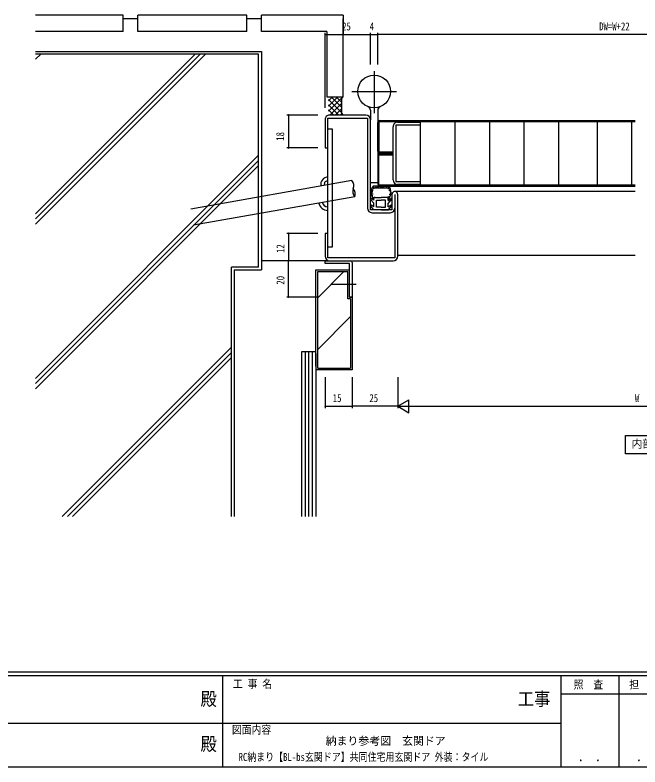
# Model space of a CAD drawing. Units: millimetres, scale not verified. Extents: x -567 to 567, y -403 to 403.
# Drawn here: x -126.8 to 216.9, y -403 to 10.2 of the extents above; entities that cross this region are included whole.
import ezdxf
from ezdxf.enums import TextEntityAlignment as Align

# ---------------------------------------------------------------- set-up
doc = ezdxf.new("R2010")
doc.units = ezdxf.units.MM
doc.header["$LTSCALE"] = 2
for name, color, linetype in [('0-1_USER1', 3, 'Continuous'), ('0-2_YKK_11', 7, 'Continuous'), ('0-3_YKK_12', 2, 'Continuous'), ('0-4_YKK_13', 4, 'Continuous'), ('0-5_YKK_D', 6, 'Continuous'), ('0-6_YKK_ZWAK', 7, 'Continuous'), ('0-7_YSS_K', 3, 'Continuous')]:
    doc.layers.add(name, color=color, linetype=linetype)
doc.styles.add('ＭＳ ゴシック', font='')
doc.styles.get('ＭＳ ゴシック').set_extended_font_data('MS Gothic')

msp = doc.modelspace()

# ---------------------------------------------------------------- linework, layer by layer
at = {"layer": '0-1_USER1'}
for p, q in [((208.997, -220.932), (225.637, -220.932)), ((208.997, -230.932), (208.997, -220.932)), ((225.637, -230.932), (208.997, -230.932))]:
    msp.add_line(p, q, dxfattribs=at)
at = {"layer": '0-2_YKK_11'}
for p, q in [((66.151, -44.809), (46.151, -44.809)), ((43.651, -47.319), (43.651, -62.809)), ((81.052, -80.409), (81.052, -51.209)), ((83.651, -122.309), (83.651, -88.409)), ((69.551, -98.409), (79.551, -98.409)), ((46.151, -124.809), (81.151, -124.809))]:
    msp.add_line(p, q, dxfattribs=at)
for points in [[(43.651, -62.809), (45.251, -62.809), (45.251, -46.409), (67.051, -46.409), (67.051, -95.909)], [(80.451, -88.409), (80.451, -96.809), (68.651, -96.809), (68.651, -47.309)], [(83.552, -48.709), (96.052, -48.709), (96.052, -50.309), (82.652, -50.309)], [(82.652, -50.309), (82.652, -81.309), (96.052, -81.309), (96.052, -82.909), (83.552, -82.909)], [(82.051, -88.409), (82.051, -123.209), (45.251, -123.209), (45.251, -109.809), (43.651, -109.809), (43.651, -122.309)], [(58.651, -125.809), (58.651, -144.809), (57.151, -144.809), (57.151, -126.309), (43.651, -126.309), (43.651, -124.809), (57.651, -124.809)]]:
    msp.add_lwpolyline(points, dxfattribs=at)
for centre, radius, start, end in [((46.151, -47.309), 2.5, 89.99998, 180.23483), ((66.151, -47.309), 2.5, 0, 89.99998), ((83.552, -51.209), 2.5, 89.99998, 180.00002), ((83.552, -80.409), 2.5, 180.00002, 270), ((82.051, -88.409), 1.6, 0, 180.00002), ((69.551, -95.909), 2.5, 180.00002, 270), ((79.551, -95.909), 2.5, 270, 0), ((46.151, -122.309), 2.5, 180.00002, 270), ((81.151, -122.309), 2.5, 270, 0), ((57.651, -125.809), 1, 0, 89.99998)]:
    msp.add_arc(centre, radius, start, end, dxfattribs=at)
at = {"layer": '0-3_YKK_12'}
for p, q in [((70.652, -20.564), (70.652, -43.767)), ((58.476, -31.809), (82.949, -31.809)), ((78.698, -83.809), (191.571, -83.809)), ((183.191, -83.809), (214.285, -83.809)), ((191.571, -86.809), (82.052, -86.809)), ((214.285, -86.809), (183.191, -86.809)), ((83.651, -121.809), (214.285, -121.809)), ((60.847, -137.809), (46.965, -137.809))]:
    msp.add_line(p, q, dxfattribs=at)
at = {"layer": '0-4_YKK_13'}
for p, q in [((68.652, -42.056), (68.652, -47.309)), ((72.652, -42.056), (72.652, -81.809)), ((72.652, -64.609), (72.652, -48.809)), ((73.252, -48.409), (73.252, -65.009)), ((214.285, -48.409), (73.252, -48.409)), ((73.652, -47.809), (214.285, -47.809)), ((96.052, -48.409), (96.052, -83.209)), ((115.052, -48.409), (115.052, -83.209)), ((134.052, -48.409), (134.052, -83.209)), ((153.052, -48.409), (153.052, -83.209)), ((172.052, -48.409), (172.052, -83.209)), ((193.252, -48.409), (193.252, -83.209)), ((212.252, -48.409), (212.252, -83.209)), ((45.251, -52.309), (47.551, -52.309)), ((45.251, -117.309), (45.251, -52.309)), ((47.551, -52.309), (47.551, -117.309)), ((73.252, -65.009), (80.652, -65.009)), ((80.652, -65.609), (73.652, -65.609)), ((80.652, -66.009), (73.652, -66.009)), ((80.652, -65.009), (80.652, -65.609)), ((80.652, -66.609), (80.652, -66.009)), ((72.652, -67.009), (72.652, -82.809)), ((73.252, -66.609), (80.652, -66.609)), ((73.252, -83.209), (73.252, -66.609)), ((68.652, -81.809), (72.652, -81.809)), ((69.506, -86.407), (69.706, -86.407)), ((69.673, -85.811), (69.873, -85.811)), ((69.781, -86.538), (69.981, -86.538)), ((69.888, -85.333), (70.088, -85.333)), ((69.912, -86.037), (70.112, -86.037)), ((69.948, -85.799), (70.148, -85.799)), ((78.698, -83.809), (70.212, -83.809)), ((70.222, -84.594), (70.422, -84.594)), ((70.413, -84.892), (70.613, -84.892)), ((70.473, -83.962), (70.673, -83.962)), ((70.568, -84.51), (70.768, -84.51)), ((70.936, -84.809), (77.974, -84.809)), ((71.248, -84.306), (71.448, -84.306)), ((71.534, -84.592), (71.734, -84.592)), ((71.981, -84.11), (72.181, -84.11)), ((72.249, -84.378), (72.449, -84.378)), ((72.696, -84.396), (72.896, -84.396)), ((73.053, -84.163), (73.253, -84.163)), ((214.285, -83.209), (73.252, -83.209)), ((73.321, -84.306), (73.521, -84.306)), ((73.652, -83.809), (214.285, -83.809)), ((73.983, -84.539), (74.183, -84.539)), ((74.322, -84.128), (74.522, -84.128)), ((74.769, -84.539), (74.969, -84.539)), ((75.055, -84.199), (75.255, -84.199)), ((75.448, -84.485), (75.648, -84.485)), ((75.877, -84.342), (76.077, -84.342)), ((76.467, -84.289), (76.667, -84.289)), ((76.539, -84.682), (76.739, -84.682)), ((77.379, -84.217), (77.579, -84.217)), ((78.059, -83.842), (78.259, -83.842)), ((78.183, -84.503), (78.383, -84.503)), ((78.25, -84.952), (78.45, -84.952)), ((78.369, -84.606), (78.569, -84.606)), ((78.489, -84.105), (78.689, -84.105)), ((78.656, -85.19), (78.856, -85.19)), ((78.787, -84.713), (78.987, -84.713)), ((78.847, -86.109), (79.047, -86.109)), ((79.061, -85.727), (79.261, -85.727)), ((79.264, -86.443), (79.464, -86.443)), ((70.455, -91.59), (69.107, -90.688)), ((69.172, -88.196), (69.372, -88.196)), ((69.363, -87.564), (69.563, -87.564)), ((69.375, -86.801), (69.575, -86.801)), ((69.542, -87.588), (69.742, -87.588)), ((69.578, -86.992), (69.778, -86.992)), ((69.704, -88.612), (69.904, -88.612)), ((69.709, -88.28), (69.909, -88.28)), ((69.751, -89.034), (69.951, -89.034)), ((69.809, -89.421), (70.009, -89.421)), ((69.936, -88.113), (70.136, -88.113)), ((70.138, -90.043), (70.338, -90.043)), ((70.455, -91.59), (70.455, -90.109)), ((70.455, -90.109), (74.455, -90.109)), ((78.455, -90.109), (74.455, -90.109)), ((78.377, -91.681), (79.824, -90.713)), ((78.384, -89.773), (78.584, -89.773)), ((78.455, -91.675), (78.455, -90.109)), ((78.677, -89.445), (78.877, -89.445)), ((78.736, -90.148), (78.936, -90.148)), ((79.014, -88.184), (79.214, -88.184)), ((79.158, -89.269), (79.358, -89.269)), ((79.217, -88.706), (79.417, -88.706)), ((79.288, -86.86), (79.488, -86.86)), ((79.419, -87.683), (79.619, -87.683)), ((79.574, -88.292), (79.774, -88.292)), ((79.586, -87.003), (79.786, -87.003)), ((79.622, -87.54), (79.822, -87.54)), ((70.455, -93.209), (68.711, -91.13)), ((70.455, -96.809), (68.711, -94.73)), ((70.455, -95.19), (69.107, -94.288)), ((70.455, -95.19), (70.455, -93.209)), ((71.955, -95.309), (71.955, -91.609)), ((71.955, -91.609), (74.455, -91.609)), ((76.955, -91.609), (74.455, -91.609)), ((76.955, -95.309), (76.955, -91.609)), ((78.377, -95.281), (79.824, -94.313)), ((78.455, -93.209), (78.537, -93.161)), ((78.455, -95.275), (78.455, -93.209)), ((78.537, -93.161), (80.22, -91.155)), ((78.537, -96.761), (80.22, -94.755)), ((74.55, -96.809), (70.455, -96.809)), ((74.455, -95.309), (71.955, -95.309)), ((74.455, -95.309), (76.955, -95.309)), ((74.55, -96.809), (78.455, -96.809)), ((78.455, -96.809), (78.537, -96.761)), ((47.551, -117.309), (45.251, -117.309))]:
    msp.add_line(p, q, dxfattribs=at)
msp.add_circle((70.652, -31.809), 9, dxfattribs=at)
for centre, radius, start, end in [((66.652, -42.056), 2, 0, 68.67655), ((74.652, -42.056), 2, 111.32386, 180), ((73.652, -48.809), 1, 90, 180), ((73.652, -64.609), 1, 180, 270), ((73.652, -67.009), 1, 90, 180), ((74.455, -87.309), 5.5, 140.48036, 223.34175), ((73.652, -82.809), 1, 180, 270), ((74.455, -87.309), 5.5, 316.65824, 39.51963), ((68.941, -90.937), 0.3, 56.21114, 220.00244), ((74.455, -87.309), 4.3, 213.7499, 220.62928), ((74.455, -87.309), 4.3, 319.37051, 326.2499), ((79.991, -90.963), 0.3, 319.99756, 123.78886), ((68.941, -94.537), 0.3, 56.21114, 220.00244), ((79.991, -94.562), 0.3, 319.99756, 123.78886)]:
    msp.add_arc(centre, radius, start, end, dxfattribs=at)
at = {"layer": '0-5_YKK_D'}
for p, q in [((43.651, -40.809), (43.651, 0.436)), ((68.651, -16.944), (68.651, 0.436)), ((68.651, -16.944), (68.651, 0.436)), ((72.652, -16.944), (72.652, 0.436)), ((43.651, -0.564), (68.651, -0.564)), ((68.651, -0.564), (72.652, -0.564)), ((358.653, -0.564), (72.652, -0.564)), ((39.651, -44.809), (22.651, -44.809)), ((23.651, -44.809), (23.651, -62.809)), ((39.651, -62.809), (22.651, -62.809)), ((39.651, -109.809), (22.651, -109.809)), ((23.651, -109.809), (23.651, -124.809)), ((39.651, -124.809), (22.651, -124.809)), ((23.651, -144.809), (23.651, -124.809)), ((39.651, -144.809), (22.651, -144.809)), ((43.651, -188.812), (43.651, -205.812)), ((58.651, -188.812), (58.651, -205.812)), ((83.651, -188.812), (83.651, -205.812)), ((83.651, -188.812), (83.651, -205.812)), ((83.651, -204.812), (89.713, -201.312)), ((89.713, -208.312), (89.713, -201.312)), ((43.651, -204.812), (58.651, -204.812)), ((83.651, -204.812), (58.651, -204.812)), ((83.651, -204.812), (95.775, -204.812)), ((83.651, -204.812), (89.713, -208.312)), ((90.651, -204.812), (340.656, -204.812))]:
    msp.add_line(p, q, dxfattribs=at)
for centre, start, end in [((43.651, -0.564), 0, 180), ((43.651, -0.564), 180, 0), ((68.651, -0.564), 0, 180), ((68.651, -0.564), 180, 0), ((72.652, -0.564), 0, 180), ((72.652, -0.564), 0, 180), ((72.652, -0.564), 180, 0), ((72.652, -0.564), 180, 0), ((23.651, -44.809), 90, 270), ((23.651, -44.809), 270, 90), ((23.664, -62.819), 90, 270), ((23.664, -62.819), 270, 90), ((23.651, -109.809), 90, 270), ((23.651, -109.809), 270, 90), ((23.651, -124.809), 90, 270), ((23.651, -124.809), 90, 270), ((23.651, -124.809), 270, 90), ((23.651, -124.809), 270, 90), ((23.651, -144.809), 90, 270), ((23.651, -144.809), 270, 90), ((43.651, -204.812), 0, 180), ((43.651, -204.812), 180, 0), ((58.651, -204.812), 0, 180), ((58.651, -204.812), 0, 180), ((58.651, -204.812), 180, 0), ((58.651, -204.812), 180, 0)]:
    msp.add_arc(centre, 0.106, start, end, dxfattribs=at)
at = {"layer": '0-6_YKK_ZWAK'}
for p, q in [((537.3, -351), (-562.7, -351)), ((483.3, -353), (-562.7, -353)), ((-12.7, -353), (-12.7, -403)), ((173.3, -353), (173.3, -403)), ((205.3, -353), (205.3, -403)), ((270.706, -362.999), (173.3, -362.999)), ((-194.7, -378.999), (-10.7, -378.999)), ((-10.7, -378.999), (173.3, -378.999)), ((-562.7, -403), (483.3, -403))]:
    msp.add_line(p, q, dxfattribs=at)
at = {"layer": '0-7_YSS_K', "color": 7}
for p, q in [((-67.349, 10.19), (-115.496, 10.19)), ((-67.349, 1.19), (-67.349, 10.19)), ((-59.349, 1.19), (-59.349, 10.19)), ((0.651, 10.19), (-59.349, 10.19)), ((0.651, 1.19), (0.651, 10.19)), ((8.651, 1.19), (8.651, 10.19)), ((53.651, 10.19), (8.651, 10.19)), ((53.651, 10.19), (53.651, -0.81)), ((-59.349, 8.19), (-67.349, 8.19)), ((8.651, 8.19), (0.651, 8.19)), ((53.651, -34.81), (53.651, 8.038)), ((-67.349, 1.19), (-115.496, 1.19)), ((0.651, 1.19), (-59.349, 1.19)), ((44.651, 1.19), (8.651, 1.19)), ((44.651, 1.19), (44.651, -34.81)), ((-115.496, -9.809), (8.651, -9.809)), ((8.651, -9.809), (8.651, -129.809)), ((44.651, -34.81), (53.651, -34.81)), ((52.651, -35.81), (53.651, -34.81)), ((52.651, -35.81), (52.651, -43.808)), ((52.651, -43.808), (53.651, -44.808)), ((45.251, -124.809), (8.651, -124.809)), ((-6.349, -129.809), (8.651, -129.809)), ((-6.349, -129.809), (-6.349, -265.398)), ((38.651, -174.809), (38.651, -129.812)), ((38.651, -129.812), (57.151, -129.812)), ((57.151, -144.809), (57.151, -129.812)), ((57.151, -144.809), (58.651, -144.809)), ((58.651, -144.809), (58.651, -184.812)), ((30.651, -174.809), (30.651, -265.398)), ((38.651, -174.809), (30.651, -174.809)), ((38.651, -182.812), (38.651, -174.812)), ((38.651, -175.809), (38.651, -265.398)), ((58.651, -184.812), (38.651, -184.812))]:
    msp.add_line(p, q, dxfattribs=at)
at = {"layer": '0-7_YSS_K'}
for p, q in [((7.151, -11.309), (-115.496, -11.309)), ((-112.668, -11.309), (-115.496, -14.137)), ((-22.158, -11.309), (-115.496, -104.647)), ((-24.987, -11.309), (-115.496, -101.818)), ((-27.815, -11.309), (-115.496, -98.99)), ((7.151, -128.309), (7.151, -11.309)), ((53.507, -34.81), (45.651, -42.666)), ((47.85, -34.81), (45.651, -37.009)), ((50.678, -34.81), (45.651, -39.837)), ((45.651, -36.295), (52.651, -43.295)), ((46.994, -34.81), (52.651, -40.467)), ((49.823, -34.81), (52.651, -37.639)), ((52.651, -34.81), (53.079, -35.238)), ((45.651, -39.124), (51.336, -44.809)), ((52.651, -38.494), (46.337, -44.809)), ((45.651, -41.952), (48.507, -44.809)), ((52.651, -41.323), (49.165, -44.809)), ((52.651, -44.151), (51.993, -44.809)), ((7.151, -66.853), (-115.496, -189.5)), ((7.151, -69.681), (-115.496, -192.328)), ((7.151, -72.51), (-115.496, -195.156)), ((58.437, -80.801), (-30.193, -96.429)), ((60, -89.665), (-28.631, -105.292)), ((7.151, -128.309), (-7.849, -128.309)), ((-7.849, -265.398), (-7.849, -128.309)), ((54.082, -130.812), (39.651, -145.243)), ((56.151, -145.812), (56.151, -130.812)), ((57.651, -145.812), (56.151, -145.812)), ((57.651, -145.812), (57.651, -183.812)), ((57.651, -155.528), (39.651, -173.528)), ((-7.849, -172.362), (-100.885, -265.398)), ((-7.849, -175.191), (-98.057, -265.398)), ((32.651, -174.809), (32.651, -265.398)), ((34.651, -174.809), (34.651, -265.398)), ((36.651, -174.809), (36.651, -265.398)), ((-7.849, -178.019), (-95.228, -265.398)), ((39.651, -183.812), (57.651, -183.812))]:
    msp.add_line(p, q, dxfattribs=at)
msp.add_lwpolyline([(39.651, -183.812), (39.651, -130.812), (56.151, -130.812)], dxfattribs=at)
for centre, radius, start, end in [((45.251, -82.845), 3.979, 90, 189.99993), ((45.251, -82.845), 2.024, 90, 189.99993), ((54.99, -83.694), 4.5, 340.00002, 39.99998), ((63.447, -86.772), 4.5, 159.99998, 220.00002), ((55.771, -88.126), 4.5, 339.99998, 40.00002), ((45.251, -91.984), 5.213, 189.99993, 270), ((45.251, -91.984), 3.217, 189.99993, 270)]:
    msp.add_arc(centre, radius, start, end, dxfattribs=at)

# ---------------------------------------------------------------- texts
at = {"layer": '0-1_USER1', "style": 'ＭＳ ゴシック'}
for s, p in [('内部', (212.197, -228.932)), ('納まり参考図\u3000玄関ドア', (44.01, -392.213))]:
    msp.add_text(s, height=4.399, dxfattribs=at).set_placement(p, align=Align.BOTTOM_LEFT)
at = {"layer": '0-1_USER1', "style": 'ＭＳ ゴシック', "width": 0.8}
msp.add_text('RC納まり【BL-bs玄関ドア】共同住宅用玄関ドア 外装：タイル', height=4.399, dxfattribs=at).set_placement((-3.876, -401.035), align=Align.BOTTOM_LEFT)
at = {"layer": '0-5_YKK_D', "style": 'ＭＳ ゴシック', "width": 0.8}
for s, p in [('25', (53.068, 0.436)), ('4', (68.254, 0.436)), ('DW=W+22', (194.459, 0.436)), ('15', (47.91, -203.812)), ('25', (68.068, -203.812)), ('W', (214.119, -203.812))]:
    msp.add_text(s, height=4.399, dxfattribs=at).set_placement(p, align=Align.BOTTOM_LEFT)
for s, p in [('18', (22.491, -58.895)), ('12', (22.651, -120.549)), ('20', (22.651, -137.952))]:
    msp.add_text(s, height=4.399, rotation=90, dxfattribs=at).set_placement(p, align=Align.BOTTOM_LEFT)
at = {"layer": '0-6_YKK_ZWAK', "style": 'ＭＳ ゴシック', "width": 0.9}
for s, height, p in [('工 事 名', 4.399, (-6.968, -360.904)), ('照  査', 4.399, (180.427, -361.257)), ('担  当', 4.399, (210.949, -361.257)), ('殿', 7.331, (-24.817, -371.509)), ('工事', 7.331, (149.631, -371.509)), ('図面内容', 4.399, (-7.532, -386.069)), ('殿', 7.331, (-24.817, -396.254)), (' ． ．', 5.132, (179.664, -401.494)), (' ． ．', 5.132, (211.664, -401.494))]:
    msp.add_text(s, height=height, dxfattribs=at).set_placement(p, align=Align.BOTTOM_LEFT)

doc.saveas('drawing.dxf')
